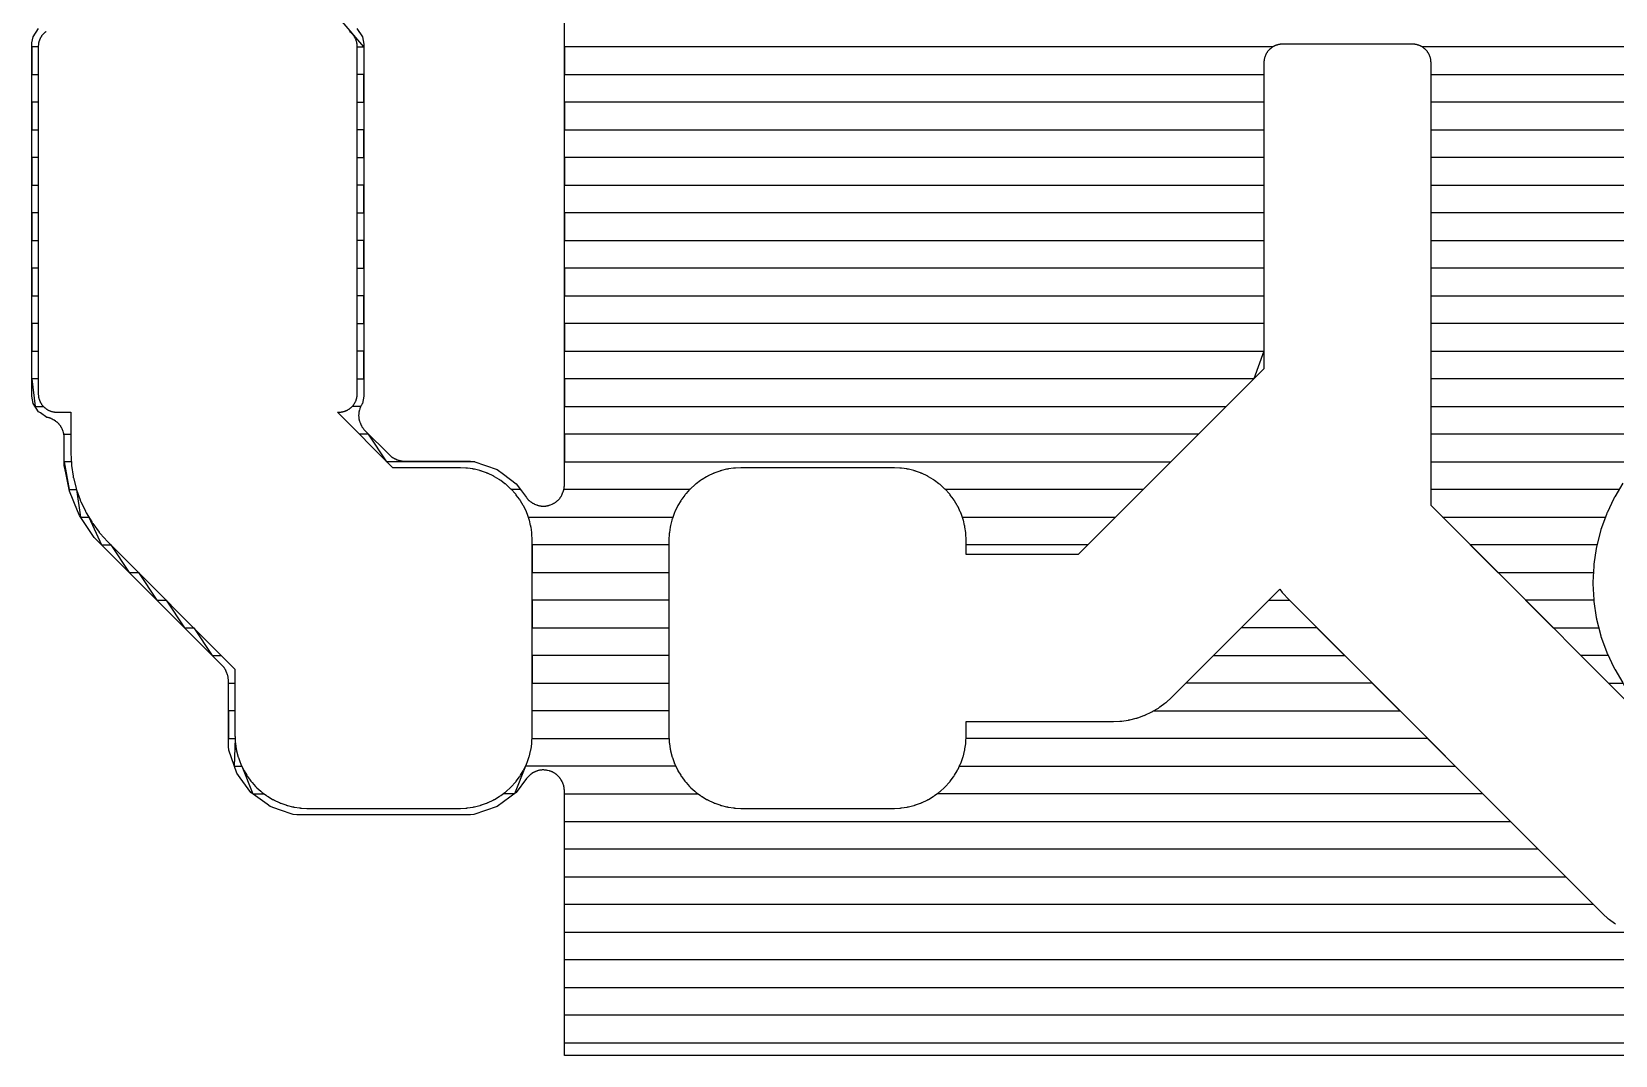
# Model space of a CAD drawing. Header units: metres. Extents: x 141.3 to 191.2, y -114.6 to -61.8.
# Drawn here: x 159.61 to 166.91, y -91.84 to -87.12 of the extents above; entities that cross this region are included whole.
import ezdxf

# ---------------------------------------------------------------- set-up
doc = ezdxf.new("R2010")
doc.units = ezdxf.units.M

msp = doc.modelspace()

# ---------------------------------------------------------------- linework, layer by layer
for points in [[(161.1088, -87.1067), (161.1343, -87.1449), (161.141, -87.1786), (161.141, -88.8014), (161.1343, -88.8351), (161.1331, -88.8368), (161.132, -88.8386), (161.1309, -88.8403), (161.1298, -88.8421), (161.1288, -88.844), (161.1279, -88.8458), (161.127, -88.8477), (161.1261, -88.8496), (161.1253, -88.8515), (161.1245, -88.8535), (161.1238, -88.8554), (161.1231, -88.8574), (161.1225, -88.8594), (161.1205, -88.8658), (161.1199, -88.8678), (161.1194, -88.8698), (161.1189, -88.8718), (161.1185, -88.8739), (161.1181, -88.8759), (161.1178, -88.878), (161.1175, -88.88), (161.1173, -88.8821), (161.1171, -88.8842), (161.117, -88.8863), (161.1169, -88.8883), (161.1169, -88.8904), (161.1169, -88.8925), (161.117, -88.8946), (161.1171, -88.8967), (161.1173, -88.8988), (161.1175, -88.9008), (161.1178, -88.9029), (161.1181, -88.905), (161.1185, -88.907), (161.1189, -88.9091), (161.1194, -88.9111), (161.1199, -88.9131), (161.1205, -88.9151), (161.1211, -88.9171), (161.1218, -88.9191), (161.1226, -88.921), (161.1233, -88.923), (161.1267, -88.9311), (161.1275, -88.933), (161.1284, -88.9349), (161.1293, -88.9368), (161.1303, -88.9386), (161.1313, -88.9405), (161.1323, -88.9423), (161.1334, -88.944), (161.1346, -88.9458), (161.1357, -88.9475), (161.137, -88.9492), (161.1382, -88.9509), (161.1395, -88.9525), (161.1409, -88.9541), (161.1422, -88.9557), (161.1437, -88.9572), (161.1451, -88.9587), (161.2587, -89.0722), (161.2602, -89.0737), (161.2617, -89.0751), (161.2633, -89.0765), (161.2649, -89.0778), (161.2665, -89.0791), (161.2682, -89.0804), (161.2698, -89.0816), (161.2716, -89.0828), (161.2733, -89.0839), (161.2751, -89.085), (161.2769, -89.0861), (161.2787, -89.0871), (161.2806, -89.0881), (161.2824, -89.089), (161.2843, -89.0898), (161.2863, -89.0907), (161.2944, -89.094), (161.2963, -89.0948), (161.2983, -89.0955), (161.3003, -89.0962), (161.3022, -89.0968), (161.3043, -89.0974), (161.3063, -89.098), (161.3083, -89.0984), (161.3103, -89.0989), (161.3124, -89.0992), (161.3145, -89.0996), (161.3165, -89.0999), (161.3186, -89.1001), (161.3207, -89.1003), (161.3228, -89.1004), (161.3248, -89.1005), (161.3269, -89.1005), (161.6323, -89.1005), (161.6484, -89.102), (161.7547, -89.1392), (161.7841, -89.1609), (161.8434, -89.2046), (161.868, -89.238), (161.8909, -89.269), (161.8909, -89.269), (161.8921, -89.2706), (161.8934, -89.2723), (161.8948, -89.2739), (161.8959, -89.2752), (161.8973, -89.2768), (161.8987, -89.2783), (161.9002, -89.2798), (161.9017, -89.2813), (161.9032, -89.2827), (161.9048, -89.2841), (161.9064, -89.2855), (161.908, -89.2868), (161.9097, -89.288), (161.9114, -89.2893), (161.9131, -89.2905), (161.9149, -89.2916), (161.9166, -89.2927), (161.9184, -89.2938), (161.9203, -89.2948), (161.9221, -89.2957), (161.924, -89.2966), (161.9259, -89.2975), (161.9278, -89.2983), (161.936, -89.3017), (161.9379, -89.3025), (161.9399, -89.3032), (161.9418, -89.3039), (161.9438, -89.3045), (161.9458, -89.3051), (161.9478, -89.3056), (161.9499, -89.3061), (161.9519, -89.3065), (161.954, -89.3069), (161.956, -89.3073), (161.9581, -89.3075), (161.9602, -89.3078), (161.9622, -89.3079), (161.9643, -89.3081), (161.9664, -89.3081), (161.9685, -89.3082), (161.9706, -89.3081), (161.9727, -89.3081), (161.9748, -89.3079), (161.9768, -89.3078), (161.9789, -89.3075), (161.981, -89.3073), (161.983, -89.3069), (161.9851, -89.3065), (161.9871, -89.3061), (161.9892, -89.3056), (161.9912, -89.3051), (161.9932, -89.3045), (161.9952, -89.3039), (161.9971, -89.3032), (161.9991, -89.3025), (162.001, -89.3017), (162.0092, -89.2983), (162.0111, -89.2975), (162.013, -89.2966), (162.0148, -89.2957), (162.0167, -89.2948), (162.0185, -89.2938), (162.0203, -89.2927), (162.0221, -89.2916), (162.0239, -89.2905), (162.0256, -89.2893), (162.0273, -89.2881), (162.0289, -89.2868), (162.0306, -89.2855), (162.0322, -89.2842), (162.0337, -89.2828), (162.0352, -89.2814), (162.0367, -89.2799), (162.0382, -89.2784), (162.0396, -89.2769), (162.041, -89.2753), (162.0423, -89.2737), (162.0436, -89.2721), (162.0449, -89.2704), (162.0461, -89.2687), (162.0473, -89.267), (162.0484, -89.2653), (162.0495, -89.2635), (162.0506, -89.2617), (162.0516, -89.2599), (162.0526, -89.258), (162.0535, -89.2561), (162.0543, -89.2542), (162.0552, -89.2523), (162.0585, -89.2442), (162.0593, -89.2423), (162.06, -89.2403), (162.0607, -89.2383), (162.0613, -89.2363), (162.0619, -89.2343), (162.0625, -89.2323), (162.0629, -89.2303), (162.0634, -89.2283), (162.0637, -89.2262), (162.0641, -89.2241), (162.0644, -89.2221), (162.0646, -89.22), (162.0648, -89.2179), (162.0649, -89.2158), (162.065, -89.2138), (162.065, -89.2117), (162.065, -84.1743)], [(161.1105, -88.721), (161.141, -88.721), (161.141, -88.5935), (161.1105, -88.5935), (161.1105, -88.466), (161.141, -88.466), (161.141, -88.3385), (161.1105, -88.3385), (161.1105, -88.211), (161.141, -88.211), (161.141, -88.0835), (161.1105, -88.0835), (161.1105, -87.956), (161.141, -87.956), (161.141, -87.8285), (161.1105, -87.8285), (161.1105, -87.701), (161.141, -87.701), (161.141, -87.5735), (161.1105, -87.5735), (161.1105, -87.446), (161.141, -87.446), (161.141, -87.3185), (161.1105, -87.3185), (161.1105, -87.191), (161.141, -87.191), (161.0311, -87.0635)], [(170.857, -91.8393), (162.065, -91.8393), (162.065, -90.6203), (162.065, -90.6182), (162.0649, -90.6161), (162.0648, -90.614), (162.0646, -90.6123), (162.0645, -90.6102), (162.0642, -90.6081), (162.0639, -90.606), (162.0636, -90.604), (162.0632, -90.6019), (162.0628, -90.5999), (162.0623, -90.5978), (162.0618, -90.5958), (162.0612, -90.5938), (162.0605, -90.5918), (162.0599, -90.5898), (162.0591, -90.5879), (162.0583, -90.5859), (162.0575, -90.584), (162.0566, -90.5821), (162.0557, -90.5802), (162.0547, -90.5784), (162.0537, -90.5765), (162.0527, -90.5747), (162.0481, -90.5672), (162.047, -90.5654), (162.0459, -90.5637), (162.0447, -90.562), (162.0435, -90.5603), (162.0422, -90.5586), (162.0409, -90.557), (162.0396, -90.5554), (162.0382, -90.5538), (162.0368, -90.5523), (162.0353, -90.5508), (162.0338, -90.5494), (162.0323, -90.548), (162.0307, -90.5466), (162.0291, -90.5452), (162.0275, -90.5439), (162.0258, -90.5427), (162.0241, -90.5415), (162.0224, -90.5403), (162.0206, -90.5392), (162.0189, -90.5381), (162.0171, -90.537), (162.0152, -90.536), (162.0134, -90.5351), (162.0115, -90.5341), (162.0096, -90.5333), (162.0077, -90.5325), (162.0057, -90.5317), (162.0038, -90.531), (162.0018, -90.5303), (161.9998, -90.5297), (161.9978, -90.5291), (161.9958, -90.5286), (161.9872, -90.5265), (161.9852, -90.526), (161.9832, -90.5255), (161.9811, -90.5252), (161.9791, -90.5248), (161.977, -90.5246), (161.9749, -90.5243), (161.9728, -90.5242), (161.9708, -90.524), (161.9687, -90.524), (161.9666, -90.524), (161.9645, -90.524), (161.9624, -90.5241), (161.9603, -90.5242), (161.9583, -90.5244), (161.9562, -90.5246), (161.9541, -90.5249), (161.9521, -90.5252), (161.95, -90.5256), (161.948, -90.5261), (161.9459, -90.5265), (161.9439, -90.5271), (161.9419, -90.5277), (161.9399, -90.5283), (161.938, -90.529), (161.936, -90.5297), (161.9341, -90.5305), (161.9322, -90.5313), (161.9303, -90.5322), (161.9284, -90.5331), (161.9265, -90.5341), (161.9247, -90.5351), (161.9229, -90.5361), (161.9154, -90.5407), (161.9136, -90.5418), (161.9119, -90.5429), (161.9101, -90.5441), (161.9085, -90.5453), (161.9068, -90.5466), (161.9052, -90.5479), (161.9036, -90.5493), (161.902, -90.5506), (161.9005, -90.5521), (161.899, -90.5535), (161.8975, -90.555), (161.8961, -90.5566), (161.8948, -90.5581), (161.8934, -90.5597), (161.8921, -90.5614), (161.8909, -90.563), (161.8434, -90.6274), (161.7547, -90.6928), (161.6484, -90.73), (161.6323, -90.7315), (160.8317, -90.7315), (160.8156, -90.73), (160.7522, -90.7078), (160.7093, -90.6928), (160.695, -90.6823), (160.6206, -90.6274), (160.5714, -90.5606), (160.5552, -90.5387), (160.518, -90.4324), (160.5165, -90.4163), (160.5165, -90.1109), (160.5165, -90.1088), (160.5164, -90.1067), (160.5163, -90.1047), (160.5161, -90.1026), (160.5159, -90.1005), (160.5156, -90.0984), (160.5152, -90.0964), (160.5149, -90.0943), (160.5144, -90.0923), (160.514, -90.0903), (160.5134, -90.0882), (160.5128, -90.0862), (160.5122, -90.0843), (160.5115, -90.0823), (160.5108, -90.0803), (160.51, -90.0784), (160.5067, -90.0703), (160.5058, -90.0683), (160.505, -90.0664), (160.5041, -90.0646), (160.5031, -90.0627), (160.5021, -90.0609), (160.501, -90.0591), (160.4999, -90.0573), (160.4988, -90.0556), (160.4976, -90.0538), (160.4964, -90.0522), (160.4951, -90.0505), (160.4938, -90.0489), (160.4925, -90.0473), (160.4911, -90.0457), (160.4897, -90.0442), (160.4882, -90.0427), (159.8974, -89.4519), (159.8301, -89.351), (159.8213, -89.3299), (159.7837, -89.239), (159.7669, -89.155), (159.76, -89.1201), (159.76, -88.9938), (159.76, -88.9917), (159.7599, -88.9896), (159.7598, -88.9876), (159.7596, -88.9855), (159.7594, -88.9834), (159.7591, -88.9813), (159.7587, -88.9793), (159.7584, -88.9772), (159.7579, -88.9752), (159.7575, -88.9732), (159.7569, -88.9712), (159.7563, -88.9691), (159.7544, -88.9628), (159.7538, -88.9608), (159.7531, -88.9588), (159.7524, -88.9568), (159.7516, -88.9549), (159.7508, -88.953), (159.7499, -88.9511), (159.749, -88.9492), (159.748, -88.9474), (159.747, -88.9455), (159.746, -88.9437), (159.7449, -88.942), (159.7437, -88.9402), (159.7426, -88.9385), (159.7413, -88.9368), (159.7401, -88.9351), (159.7388, -88.9335), (159.7374, -88.9319), (159.736, -88.9303), (159.7346, -88.9288), (159.7332, -88.9273), (159.7317, -88.9259), (159.7301, -88.9245), (159.7286, -88.9231), (159.727, -88.9217), (159.7254, -88.9204), (159.7237, -88.9192), (159.722, -88.9179), (159.7203, -88.9168), (159.713, -88.9119), (159.7112, -88.9107), (159.7094, -88.9096), (159.7076, -88.9086), (159.7058, -88.9076), (159.704, -88.9066), (159.7021, -88.9057), (159.7002, -88.9048), (159.6983, -88.904), (159.6963, -88.9032), (159.6944, -88.9025), (159.6924, -88.9018), (159.6904, -88.9012), (159.6884, -88.9006), (159.6864, -88.9001), (159.6844, -88.8996), (159.6823, -88.8992), (159.6804, -88.8988), (159.6503, -88.8786), (159.6422, -88.8733), (159.6167, -88.8351), (159.61, -88.8014), (159.61, -87.1786), (159.6113, -87.1723), (159.6167, -87.1449), (159.6422, -87.1067)], [(159.6766, -87.1205), (159.6749, -87.1217), (159.6732, -87.123), (159.6716, -87.1243), (159.67, -87.1256), (159.6684, -87.127), (159.6669, -87.1284), (159.6654, -87.1299), (159.6639, -87.1314), (159.6625, -87.1329), (159.6611, -87.1345), (159.6598, -87.1361), (159.6585, -87.1377), (159.6572, -87.1394), (159.656, -87.1411), (159.6548, -87.1428), (159.6537, -87.1445), (159.6526, -87.1463), (159.6515, -87.1481), (159.6505, -87.1499), (159.6496, -87.1518), (159.6487, -87.1537), (159.6478, -87.1556), (159.647, -87.1575), (159.6462, -87.1594), (159.6455, -87.1614), (159.6448, -87.1633), (159.6442, -87.1653), (159.6436, -87.1673), (159.643, -87.1693), (159.6426, -87.1714), (159.6421, -87.1734), (159.6418, -87.1755), (159.6414, -87.1775), (159.6411, -87.1796), (159.6409, -87.1817), (159.6407, -87.1837), (159.6406, -87.1858), (159.6405, -87.1879), (159.6405, -87.19), (159.6405, -88.79), (159.6405, -88.7921), (159.6406, -88.7942), (159.6407, -88.7963), (159.6409, -88.7983), (159.6411, -88.8004), (159.6414, -88.8025), (159.6418, -88.8045), (159.6421, -88.8066), (159.6426, -88.8086), (159.643, -88.8107), (159.6436, -88.8127), (159.6442, -88.8147), (159.6448, -88.8167), (159.6455, -88.8186), (159.6462, -88.8206), (159.647, -88.8225), (159.6478, -88.8244), (159.6487, -88.8263), (159.6496, -88.8282), (159.6505, -88.8301), (159.6515, -88.8319), (159.6526, -88.8337), (159.6537, -88.8355), (159.6548, -88.8372), (159.656, -88.8389), (159.6572, -88.8406), (159.6585, -88.8423), (159.6598, -88.8439), (159.6611, -88.8455), (159.6625, -88.8471), (159.6639, -88.8486), (159.6654, -88.8501), (159.6669, -88.8516), (159.6684, -88.853), (159.67, -88.8544), (159.6716, -88.8557), (159.6732, -88.857), (159.6749, -88.8583), (159.6766, -88.8595), (159.6783, -88.8607), (159.68, -88.8618), (159.6818, -88.8629), (159.6836, -88.864), (159.6854, -88.865), (159.6873, -88.8659), (159.6892, -88.8668), (159.6911, -88.8677), (159.693, -88.8685), (159.6949, -88.8693), (159.6969, -88.87), (159.6988, -88.8707), (159.7008, -88.8713), (159.7028, -88.8719), (159.7048, -88.8725), (159.7069, -88.8729), (159.7089, -88.8734), (159.711, -88.8737), (159.713, -88.8741), (159.7151, -88.8744), (159.7172, -88.8746), (159.7192, -88.8748), (159.7213, -88.8749), (159.7234, -88.875), (159.7255, -88.875), (159.7902, -88.875), (159.7902, -89.0595), (159.7903, -89.0616), (159.7904, -89.0637), (159.7928, -89.1127), (159.7929, -89.1148), (159.7931, -89.1169), (159.7933, -89.1189), (159.7936, -89.121), (159.8008, -89.1696), (159.8011, -89.1716), (159.8015, -89.1737), (159.8019, -89.1757), (159.8024, -89.1777), (159.8143, -89.2254), (159.8149, -89.2274), (159.8155, -89.2294), (159.8161, -89.2314), (159.8168, -89.2334), (159.8333, -89.2796), (159.834, -89.2815), (159.8348, -89.2835), (159.8356, -89.2854), (159.8365, -89.2873), (159.8575, -89.3317), (159.8584, -89.3335), (159.8594, -89.3354), (159.8604, -89.3372), (159.8614, -89.339), (159.8867, -89.3811), (159.8877, -89.3829), (159.8889, -89.3846), (159.8901, -89.3864), (159.8913, -89.3881), (159.9205, -89.4275), (159.9218, -89.4291), (159.9231, -89.4308), (159.9244, -89.4324), (159.9258, -89.4339), (159.9588, -89.4703), (159.9602, -89.4718), (159.9617, -89.4733), (160.547, -90.0587), (160.547, -90.366), (160.547, -90.3681), (160.5471, -90.3702), (160.5483, -90.3947), (160.5484, -90.3968), (160.5486, -90.3988), (160.5488, -90.4009), (160.5491, -90.403), (160.5527, -90.4272), (160.5531, -90.4293), (160.5534, -90.4314), (160.5539, -90.4334), (160.5544, -90.4354), (160.5603, -90.4592), (160.5608, -90.4612), (160.5614, -90.4632), (160.5621, -90.4652), (160.5627, -90.4672), (160.571, -90.4903), (160.5717, -90.4923), (160.5725, -90.4942), (160.5733, -90.4961), (160.5742, -90.498), (160.5847, -90.5202), (160.5856, -90.5221), (160.5866, -90.5239), (160.5876, -90.5257), (160.5886, -90.5275), (160.6012, -90.5486), (160.6023, -90.5504), (160.6035, -90.5521), (160.6046, -90.5538), (160.6059, -90.5555), (160.6205, -90.5752), (160.6217, -90.5769), (160.623, -90.5785), (160.6244, -90.5801), (160.6258, -90.5817), (160.6422, -90.5999), (160.6437, -90.6014), (160.6451, -90.6029), (160.6466, -90.6043), (160.6481, -90.6058), (160.6663, -90.6222), (160.6679, -90.6236), (160.6695, -90.625), (160.6711, -90.6263), (160.6728, -90.6275), (160.6925, -90.6421), (160.6942, -90.6434), (160.6959, -90.6445), (160.6976, -90.6457), (160.6994, -90.6468), (160.7205, -90.6594), (160.7223, -90.6604), (160.7241, -90.6614), (160.7259, -90.6624), (160.7278, -90.6633), (160.75, -90.6738), (160.7519, -90.6747), (160.7538, -90.6755), (160.7557, -90.6763), (160.7577, -90.677), (160.7808, -90.6853), (160.7808, -90.6853), (160.7826, -90.6859), (160.7847, -90.6865), (160.7867, -90.6871), (160.7888, -90.6877), (160.8126, -90.6936), (160.8146, -90.6941), (160.8166, -90.6946), (160.8187, -90.6949), (160.8208, -90.6953), (160.845, -90.6989), (160.8471, -90.6992), (160.8492, -90.6994), (160.8512, -90.6996), (160.8533, -90.6997), (160.8778, -90.7009), (160.8799, -90.701), (160.882, -90.701), (161.582, -90.701), (161.5841, -90.701), (161.5862, -90.7009), (161.6107, -90.6997), (161.6128, -90.6996), (161.6148, -90.6994), (161.6169, -90.6992), (161.619, -90.6989), (161.6432, -90.6953), (161.6453, -90.6949), (161.6474, -90.6946), (161.6494, -90.6941), (161.6514, -90.6936), (161.6752, -90.6877), (161.6772, -90.6872), (161.6792, -90.6866), (161.6812, -90.6859), (161.6832, -90.6853), (161.7063, -90.677), (161.7083, -90.6763), (161.7102, -90.6755), (161.7121, -90.6747), (161.714, -90.6738), (161.7362, -90.6633), (161.7381, -90.6624), (161.7399, -90.6614), (161.7417, -90.6604), (161.7435, -90.6594), (161.7646, -90.6468), (161.7664, -90.6457), (161.7681, -90.6445), (161.7698, -90.6434), (161.7715, -90.6421), (161.7912, -90.6275), (161.7929, -90.6263), (161.7945, -90.625), (161.7961, -90.6236), (161.7977, -90.6222), (161.8159, -90.6058), (161.8174, -90.6043), (161.8189, -90.6029), (161.8203, -90.6014), (161.8218, -90.5999), (161.8382, -90.5817), (161.8396, -90.5801), (161.841, -90.5785), (161.8423, -90.5769), (161.8435, -90.5752), (161.8581, -90.5555), (161.8594, -90.5538), (161.8605, -90.5521), (161.8617, -90.5504), (161.8628, -90.5486), (161.8754, -90.5275), (161.8764, -90.5257), (161.8774, -90.5239), (161.8784, -90.5221), (161.8793, -90.5202), (161.8898, -90.498), (161.8907, -90.4961), (161.8915, -90.4942), (161.8923, -90.4923), (161.893, -90.4903), (161.9013, -90.4672), (161.9013, -90.4672), (161.9019, -90.4654), (161.9025, -90.4633), (161.9031, -90.4613), (161.9037, -90.4592), (161.9096, -90.4354), (161.9101, -90.4334), (161.9106, -90.4314), (161.9109, -90.4293), (161.9113, -90.4272), (161.9149, -90.403), (161.9152, -90.4009), (161.9154, -90.3988), (161.9156, -90.3968), (161.9157, -90.3947), (161.9169, -90.3702), (161.917, -90.3681), (161.917, -90.366), (161.917, -89.466), (161.917, -89.4639), (161.9169, -89.4618), (161.9157, -89.4373), (161.9156, -89.4352), (161.9154, -89.4332), (161.9152, -89.4311), (161.9149, -89.429), (161.9113, -89.4048), (161.9109, -89.4027), (161.9106, -89.4006), (161.9101, -89.3986), (161.9096, -89.3966), (161.9037, -89.3728), (161.9032, -89.3708), (161.9026, -89.3688), (161.9019, -89.3668), (161.9013, -89.3648), (161.893, -89.3417), (161.8923, -89.3397), (161.8915, -89.3378), (161.8907, -89.3359), (161.8898, -89.334), (161.8793, -89.3118), (161.8784, -89.3099), (161.8774, -89.3081), (161.8764, -89.3063), (161.8754, -89.3045), (161.8628, -89.2834), (161.8617, -89.2816), (161.8605, -89.2799), (161.8594, -89.2782), (161.8581, -89.2765), (161.8435, -89.2568), (161.8423, -89.2551), (161.841, -89.2535), (161.8396, -89.2519), (161.8382, -89.2503), (161.8218, -89.2321), (161.8203, -89.2306), (161.8189, -89.2291), (161.8174, -89.2277), (161.8159, -89.2262), (161.7977, -89.2098), (161.7961, -89.2084), (161.7945, -89.207), (161.7929, -89.2057), (161.7912, -89.2045), (161.7715, -89.1899), (161.7698, -89.1886), (161.7681, -89.1875), (161.7664, -89.1863), (161.7646, -89.1852), (161.7435, -89.1726), (161.7417, -89.1716), (161.7399, -89.1706), (161.7381, -89.1696), (161.7362, -89.1687), (161.714, -89.1582), (161.7121, -89.1573), (161.7102, -89.1565), (161.7083, -89.1557), (161.7063, -89.155), (161.6832, -89.1467), (161.6832, -89.1467), (161.6814, -89.1461), (161.6793, -89.1455), (161.6773, -89.1449), (161.6752, -89.1443), (161.6514, -89.1384), (161.6494, -89.1379), (161.6474, -89.1374), (161.6453, -89.1371), (161.6432, -89.1367), (161.619, -89.1331), (161.6169, -89.1328), (161.6148, -89.1326), (161.6128, -89.1324), (161.6107, -89.1323), (161.5862, -89.1311), (161.5841, -89.131), (161.582, -89.131), (161.2747, -89.131), (161.0187, -88.875), (161.0255, -88.875), (161.0276, -88.875), (161.0297, -88.8749), (161.0318, -88.8748), (161.0338, -88.8746), (161.0359, -88.8744), (161.038, -88.8741), (161.04, -88.8737), (161.0421, -88.8734), (161.0441, -88.8729), (161.0462, -88.8725), (161.0482, -88.8719), (161.0502, -88.8713), (161.0522, -88.8707), (161.0541, -88.87), (161.0561, -88.8693), (161.058, -88.8685), (161.0599, -88.8677), (161.0618, -88.8668), (161.0637, -88.8659), (161.0656, -88.865), (161.0674, -88.864), (161.0692, -88.8629), (161.071, -88.8618), (161.0727, -88.8607), (161.0744, -88.8595), (161.0761, -88.8583), (161.0778, -88.857), (161.0794, -88.8557), (161.081, -88.8544), (161.0826, -88.853), (161.0841, -88.8516), (161.0856, -88.8501), (161.0871, -88.8486), (161.0885, -88.8471), (161.0899, -88.8455), (161.0912, -88.8439), (161.0925, -88.8423), (161.0938, -88.8406), (161.095, -88.8389), (161.0962, -88.8372), (161.0973, -88.8355), (161.0984, -88.8337), (161.0995, -88.8319), (161.1005, -88.8301), (161.1014, -88.8282), (161.1023, -88.8263), (161.1032, -88.8244), (161.104, -88.8225), (161.1048, -88.8206), (161.1055, -88.8186), (161.1062, -88.8167), (161.1068, -88.8147), (161.1074, -88.8127), (161.108, -88.8107), (161.1084, -88.8086), (161.1089, -88.8066), (161.1092, -88.8045), (161.1096, -88.8025), (161.1099, -88.8004), (161.1101, -88.7983), (161.1103, -88.7963), (161.1104, -88.7942), (161.1105, -88.7921), (161.1105, -88.79), (161.1105, -87.19), (161.1105, -87.1879), (161.1104, -87.1858), (161.1103, -87.1837), (161.1101, -87.1817), (161.1099, -87.1796), (161.1096, -87.1775), (161.1092, -87.1755), (161.1089, -87.1734), (161.1084, -87.1714), (161.108, -87.1693), (161.1074, -87.1673), (161.1068, -87.1653), (161.1062, -87.1633), (161.1055, -87.1614), (161.1048, -87.1594), (161.104, -87.1575), (161.1032, -87.1556), (161.1023, -87.1537), (161.1014, -87.1518), (161.1005, -87.1499), (161.0995, -87.1481), (161.0984, -87.1463), (161.0973, -87.1445), (161.0962, -87.1428), (161.095, -87.1411), (161.0938, -87.1394), (161.0925, -87.1377), (161.0912, -87.1361), (161.0899, -87.1345), (161.0885, -87.1329), (161.0871, -87.1314), (161.0856, -87.1299), (161.0841, -87.1284), (161.0826, -87.127), (161.081, -87.1256), (161.0794, -87.1243), (161.0778, -87.123), (161.0761, -87.1217), (161.0744, -87.1205)], [(159.6405, -87.191), (159.61, -87.191), (159.61, -87.3185), (159.6405, -87.3185), (159.6405, -87.446), (159.61, -87.446), (159.61, -87.5735), (159.6405, -87.5735), (159.6405, -87.701), (159.61, -87.701), (159.61, -87.8285), (159.6405, -87.8285), (159.6405, -87.956), (159.61, -87.956), (159.61, -88.0835), (159.6405, -88.0835), (159.6405, -88.211), (159.61, -88.211), (159.61, -88.3385), (159.6405, -88.3385), (159.6405, -88.466), (159.61, -88.466), (159.61, -88.5935), (159.6405, -88.5935), (159.6405, -88.721), (159.61, -88.721), (159.6257, -88.8485), (159.6638, -88.8485)], [(165.3305, -87.191), (162.065, -87.191), (162.065, -87.3185), (165.289, -87.3185), (165.289, -87.446), (162.065, -87.446), (162.065, -87.5735), (165.289, -87.5735), (165.289, -87.701), (162.065, -87.701), (162.065, -87.8285), (165.289, -87.8285)], [(167.2814, -90.5279), (166.0591, -89.3056), (166.0591, -87.864), (166.0591, -87.8619), (166.059, -87.8598), (166.059, -87.8589), (166.059, -87.264), (166.059, -87.2619), (166.0589, -87.2598), (166.0588, -87.2577), (166.0586, -87.2557), (166.0584, -87.2536), (166.0581, -87.2515), (166.0577, -87.2495), (166.0574, -87.2474), (166.0569, -87.2454), (166.0565, -87.2433), (166.0559, -87.2413), (166.0553, -87.2393), (166.0547, -87.2373), (166.054, -87.2354), (166.0533, -87.2334), (166.0525, -87.2315), (166.0517, -87.2296), (166.0508, -87.2277), (166.0499, -87.2258), (166.049, -87.2239), (166.048, -87.2221), (166.0469, -87.2203), (166.0458, -87.2185), (166.0447, -87.2168), (166.0435, -87.2151), (166.0423, -87.2134), (166.041, -87.2117), (166.0397, -87.2101), (166.0384, -87.2085), (166.037, -87.2069), (166.0356, -87.2054), (166.0341, -87.2039), (166.0326, -87.2024), (166.0311, -87.201), (166.0295, -87.1996), (166.0279, -87.1983), (166.0263, -87.197), (166.0246, -87.1957), (166.0229, -87.1945), (166.0212, -87.1933), (166.0195, -87.1922), (166.0177, -87.1911), (166.0159, -87.19), (166.0141, -87.189), (166.0122, -87.1881), (166.0103, -87.1872), (166.0084, -87.1863), (166.0065, -87.1855), (166.0046, -87.1847), (166.0026, -87.184), (166.0007, -87.1833), (165.9987, -87.1827), (165.9967, -87.1821), (165.9947, -87.1815), (165.9926, -87.1811), (165.9906, -87.1806), (165.9885, -87.1803), (165.9865, -87.1799), (165.9844, -87.1796), (165.9823, -87.1794), (165.9803, -87.1792), (165.9782, -87.1791), (165.9761, -87.179), (165.974, -87.179), (165.374, -87.179), (165.3719, -87.179), (165.3698, -87.1791), (165.3677, -87.1792), (165.3657, -87.1794), (165.3636, -87.1796), (165.3615, -87.1799), (165.3595, -87.1803), (165.3574, -87.1806), (165.3554, -87.1811), (165.3533, -87.1815), (165.3513, -87.1821), (165.3493, -87.1827), (165.3473, -87.1833), (165.3454, -87.184), (165.3434, -87.1847), (165.3415, -87.1855), (165.3396, -87.1863), (165.3377, -87.1872), (165.3358, -87.1881), (165.3339, -87.189), (165.3321, -87.19), (165.3303, -87.1911), (165.3285, -87.1922), (165.3268, -87.1933), (165.3251, -87.1945), (165.3234, -87.1957), (165.3217, -87.197), (165.3201, -87.1983), (165.3185, -87.1996), (165.3169, -87.201), (165.3154, -87.2024), (165.3139, -87.2039), (165.3124, -87.2054), (165.311, -87.2069), (165.3096, -87.2085), (165.3083, -87.2101), (165.307, -87.2117), (165.3057, -87.2134), (165.3045, -87.2151), (165.3033, -87.2168), (165.3022, -87.2185), (165.3011, -87.2203), (165.3, -87.2221), (165.299, -87.2239), (165.2981, -87.2258), (165.2972, -87.2277), (165.2963, -87.2296), (165.2955, -87.2315), (165.2947, -87.2334), (165.294, -87.2354), (165.2933, -87.2373), (165.2927, -87.2393), (165.2921, -87.2413), (165.2915, -87.2433), (165.2911, -87.2454), (165.2906, -87.2474), (165.2903, -87.2495), (165.2899, -87.2515), (165.2896, -87.2536), (165.2894, -87.2557), (165.2892, -87.2577), (165.2891, -87.2598), (165.289, -87.2619), (165.289, -87.264), (165.289, -87.8589), (165.289, -87.8598), (165.2889, -87.8619), (165.2889, -87.864), (165.2889, -88.6745), (164.4325, -89.5309), (163.917, -89.5309), (163.917, -89.466), (163.917, -89.4639), (163.9169, -89.4618), (163.9157, -89.4373), (163.9156, -89.4352), (163.9154, -89.4332), (163.9152, -89.4311), (163.9149, -89.429), (163.9113, -89.4048), (163.9109, -89.4027), (163.9106, -89.4006), (163.9101, -89.3986), (163.9096, -89.3966), (163.9037, -89.3728), (163.9032, -89.3708), (163.9026, -89.3688), (163.9019, -89.3668), (163.9013, -89.3648), (163.893, -89.3417), (163.8923, -89.3397), (163.8915, -89.3378), (163.8907, -89.3359), (163.8898, -89.334), (163.8793, -89.3118), (163.8784, -89.3099), (163.8774, -89.3081), (163.8764, -89.3063), (163.8754, -89.3045), (163.8628, -89.2834), (163.8617, -89.2816), (163.8605, -89.2799), (163.8594, -89.2782), (163.8581, -89.2765), (163.8435, -89.2568), (163.8423, -89.2551), (163.841, -89.2535), (163.8396, -89.2519), (163.8382, -89.2503), (163.8218, -89.2321), (163.8203, -89.2306), (163.8189, -89.2291), (163.8174, -89.2277), (163.8159, -89.2262), (163.7977, -89.2098), (163.7961, -89.2084), (163.7945, -89.207), (163.7929, -89.2057), (163.7912, -89.2045), (163.7715, -89.1899), (163.7698, -89.1886), (163.7681, -89.1875), (163.7664, -89.1863), (163.7646, -89.1852), (163.7435, -89.1726), (163.7417, -89.1716), (163.7399, -89.1706), (163.7381, -89.1696), (163.7362, -89.1687), (163.714, -89.1582), (163.7121, -89.1573), (163.7102, -89.1565), (163.7083, -89.1557), (163.7063, -89.155), (163.6832, -89.1467), (163.6832, -89.1467), (163.6814, -89.1461), (163.6793, -89.1455), (163.6773, -89.1449), (163.6752, -89.1443), (163.6514, -89.1384), (163.6494, -89.1379), (163.6474, -89.1374), (163.6453, -89.1371), (163.6432, -89.1367), (163.619, -89.1331), (163.6169, -89.1328), (163.6148, -89.1326), (163.6128, -89.1324), (163.6107, -89.1323), (163.5862, -89.1311), (163.5841, -89.131), (163.582, -89.131), (162.882, -89.131), (162.8799, -89.131), (162.8778, -89.1311), (162.8533, -89.1323), (162.8512, -89.1324), (162.8492, -89.1326), (162.8471, -89.1328), (162.845, -89.1331), (162.8208, -89.1367), (162.8187, -89.1371), (162.8166, -89.1374), (162.8146, -89.1379), (162.8126, -89.1384), (162.7888, -89.1443), (162.7868, -89.1448), (162.7848, -89.1454), (162.7828, -89.1461), (162.7808, -89.1467), (162.7577, -89.155), (162.7557, -89.1557), (162.7538, -89.1565), (162.7519, -89.1573), (162.75, -89.1582), (162.7278, -89.1687), (162.7259, -89.1696), (162.7241, -89.1706), (162.7223, -89.1716), (162.7205, -89.1726), (162.6994, -89.1852), (162.6976, -89.1863), (162.6959, -89.1875), (162.6942, -89.1886), (162.6925, -89.1899), (162.6728, -89.2045), (162.6711, -89.2057), (162.6695, -89.207), (162.6679, -89.2084), (162.6663, -89.2098), (162.6481, -89.2262), (162.6466, -89.2277), (162.6451, -89.2291), (162.6437, -89.2306), (162.6422, -89.2321), (162.6258, -89.2503), (162.6244, -89.2519), (162.623, -89.2535), (162.6217, -89.2551), (162.6205, -89.2568), (162.6059, -89.2765), (162.6046, -89.2782), (162.6035, -89.2799), (162.6023, -89.2816), (162.6012, -89.2834), (162.5886, -89.3045), (162.5876, -89.3063), (162.5866, -89.3081), (162.5856, -89.3099), (162.5847, -89.3118), (162.5742, -89.334), (162.5733, -89.3359), (162.5725, -89.3378), (162.5717, -89.3397), (162.571, -89.3417), (162.5627, -89.3648), (162.5627, -89.3648), (162.5621, -89.3666), (162.5615, -89.3687), (162.5609, -89.3707), (162.5603, -89.3728), (162.5544, -89.3966), (162.5539, -89.3986), (162.5534, -89.4006), (162.5531, -89.4027), (162.5527, -89.4048), (162.5491, -89.429), (162.5488, -89.4311), (162.5486, -89.4332), (162.5484, -89.4352), (162.5483, -89.4373), (162.5471, -89.4618), (162.547, -89.4639), (162.547, -89.466), (162.547, -90.366), (162.547, -90.3681), (162.5471, -90.3702), (162.5483, -90.3947)], [(167.2305, -87.191), (166.0175, -87.191)], [(166.059, -87.8285), (167.189, -87.8285), (167.189, -87.701), (166.059, -87.701), (166.059, -87.5735), (167.189, -87.5735), (167.189, -87.446), (166.059, -87.446), (166.059, -87.3185), (167.189, -87.3185)], [(165.2889, -87.956), (162.065, -87.956), (162.065, -88.0835), (165.2889, -88.0835), (165.2889, -88.211), (162.065, -88.211), (162.065, -88.3385), (165.2889, -88.3385), (165.2889, -88.466), (162.065, -88.466), (162.065, -88.5935), (165.2889, -88.5935), (165.2423, -88.721), (162.065, -88.721), (162.065, -88.8485), (165.1148, -88.8485), (164.9873, -88.976), (162.065, -88.976), (162.065, -89.1035), (164.8598, -89.1035), (164.7323, -89.231), (163.8207, -89.231)], [(167.1648, -88.976), (166.0591, -88.976), (166.0591, -88.8485), (167.1889, -88.8485), (167.1889, -88.721), (166.0591, -88.721), (166.0591, -88.5935), (167.1889, -88.5935), (167.1889, -88.466), (166.0591, -88.466), (166.0591, -88.3385), (167.1889, -88.3385), (167.1889, -88.211), (166.0591, -88.211), (166.0591, -88.0835), (167.1889, -88.0835), (167.1889, -87.956), (166.0591, -87.956)], [(161.1266, -88.8485), (161.0872, -88.8485)], [(159.7581, -88.976), (159.7902, -88.976)], [(161.6527, -89.1035), (161.2472, -89.1035), (161.1624, -88.976), (161.1197, -88.976)], [(159.7923, -89.1035), (159.76, -89.1035), (159.7821, -89.231), (159.816, -89.231), (159.835, -89.3585), (159.8731, -89.3585), (159.9316, -89.486), (159.9743, -89.486), (160.0591, -89.6135), (160.1018, -89.6135), (160.1866, -89.741), (160.2293, -89.741), (160.3141, -89.8685), (160.3568, -89.8685), (160.4416, -89.996), (160.4843, -89.996)], [(166.9259, -89.231), (166.0591, -89.231), (166.0591, -89.1035), (167.0205, -89.1035)], [(161.8628, -89.231), (161.8207, -89.231)], [(162.6433, -89.231), (162.0628, -89.231)], [(166.9435, -89.2016), (166.9057, -89.2648), (166.9046, -89.2666), (166.9036, -89.2684), (166.9026, -89.2702), (166.9017, -89.2721), (166.8703, -89.3386), (166.8694, -89.3405), (166.8686, -89.3425), (166.8678, -89.3444), (166.8671, -89.3464), (166.8423, -89.4157), (166.8423, -89.4157), (166.8416, -89.4175), (166.841, -89.4195), (166.8404, -89.4216), (166.8398, -89.4236), (166.822, -89.495), (166.8215, -89.4971), (166.821, -89.4991), (166.8207, -89.5012), (166.8203, -89.5032), (166.8095, -89.576), (166.8093, -89.5781), (166.809, -89.5802), (166.8088, -89.5822), (166.8087, -89.5843), (166.8051, -89.6578), (166.805, -89.6599), (166.805, -89.662), (166.805, -89.6641), (166.8051, -89.6662), (166.8087, -89.7397)], [(161.899, -89.3585), (162.565, -89.3585)], [(163.899, -89.3585), (164.6048, -89.3585), (164.4773, -89.486), (163.917, -89.486)], [(166.112, -89.3585), (166.8627, -89.3585)], [(162.547, -89.486), (161.917, -89.486), (161.917, -89.6135), (162.547, -89.6135), (162.547, -89.741), (161.917, -89.741), (161.917, -89.8685), (162.547, -89.8685), (162.547, -89.996), (161.917, -89.996), (161.917, -90.1235), (162.547, -90.1235), (162.547, -90.251), (161.917, -90.251)], [(166.8242, -89.486), (166.2395, -89.486), (166.367, -89.6135), (166.8073, -89.6135)], [(161.9165, -90.3785), (162.5475, -90.3785), (162.5483, -90.3947), (162.5484, -90.3968), (162.5486, -90.3988), (162.5488, -90.4009), (162.5491, -90.403), (162.5527, -90.4272), (162.5531, -90.4293), (162.5534, -90.4314), (162.5539, -90.4334), (162.5544, -90.4354), (162.5603, -90.4592), (162.5608, -90.4612), (162.5614, -90.4632), (162.5621, -90.4652), (162.5627, -90.4672), (162.571, -90.4903), (162.5717, -90.4923), (162.5725, -90.4942), (162.5733, -90.4961), (162.5742, -90.498), (162.5847, -90.5202), (162.5856, -90.5221), (162.5866, -90.5239), (162.5876, -90.5257), (162.5886, -90.5275), (162.6012, -90.5486), (162.6023, -90.5504), (162.6035, -90.5521), (162.6046, -90.5538), (162.6059, -90.5555), (162.6205, -90.5752), (162.6217, -90.5769), (162.623, -90.5785), (162.6244, -90.5801), (162.6258, -90.5817), (162.6422, -90.5999), (162.6437, -90.6014), (162.6451, -90.6029), (162.6466, -90.6043), (162.6481, -90.6058), (162.6663, -90.6222), (162.6679, -90.6236), (162.6695, -90.625), (162.6711, -90.6263), (162.6728, -90.6275), (162.6925, -90.6421), (162.6942, -90.6434), (162.6959, -90.6445), (162.6976, -90.6457), (162.6994, -90.6468), (162.7205, -90.6594), (162.7223, -90.6604), (162.7241, -90.6614), (162.7259, -90.6624), (162.7278, -90.6633), (162.75, -90.6738), (162.7519, -90.6747), (162.7538, -90.6755), (162.7557, -90.6763), (162.7577, -90.677), (162.7808, -90.6853), (162.7808, -90.6853), (162.7826, -90.6859), (162.7847, -90.6865), (162.7867, -90.6871), (162.7888, -90.6877), (162.8126, -90.6936), (162.8146, -90.6941), (162.8166, -90.6946), (162.8187, -90.6949), (162.8208, -90.6953), (162.845, -90.6989), (162.8471, -90.6992), (162.8492, -90.6994), (162.8512, -90.6996), (162.8533, -90.6997), (162.8778, -90.7009), (162.8799, -90.701), (162.882, -90.701), (163.582, -90.701), (163.5841, -90.701), (163.5862, -90.7009), (163.6107, -90.6997), (163.6128, -90.6996), (163.6148, -90.6994), (163.6169, -90.6992), (163.619, -90.6989), (163.6432, -90.6953), (163.6453, -90.6949), (163.6474, -90.6946), (163.6494, -90.6941), (163.6514, -90.6936), (163.6752, -90.6877), (163.6772, -90.6872), (163.6792, -90.6866), (163.6812, -90.6859), (163.6832, -90.6853), (163.7063, -90.677), (163.7083, -90.6763), (163.7102, -90.6755), (163.7121, -90.6747), (163.714, -90.6738), (163.7362, -90.6633), (163.7381, -90.6624), (163.7399, -90.6614), (163.7417, -90.6604), (163.7435, -90.6594), (163.7646, -90.6468), (163.7664, -90.6457), (163.7681, -90.6445), (163.7698, -90.6434), (163.7715, -90.6421), (163.7912, -90.6275), (163.7929, -90.6263), (163.7945, -90.625), (163.7961, -90.6236), (163.7977, -90.6222), (163.8159, -90.6058), (163.8174, -90.6043), (163.8189, -90.6029), (163.8203, -90.6014), (163.8218, -90.5999), (163.8382, -90.5817), (163.8396, -90.5801), (163.841, -90.5785), (163.8423, -90.5769), (163.8435, -90.5752), (163.8581, -90.5555), (163.8594, -90.5538), (163.8605, -90.5521), (163.8617, -90.5504), (163.8628, -90.5486), (163.8754, -90.5275), (163.8764, -90.5257), (163.8774, -90.5239), (163.8784, -90.5221), (163.8793, -90.5202), (163.8898, -90.498), (163.8907, -90.4961), (163.8915, -90.4942), (163.8923, -90.4923), (163.893, -90.4903), (163.9013, -90.4672), (163.9013, -90.4672), (163.9019, -90.4654), (163.9025, -90.4633), (163.9031, -90.4613), (163.9037, -90.4592), (163.9096, -90.4354), (163.9101, -90.4334), (163.9106, -90.4314), (163.9109, -90.4293), (163.9113, -90.4272), (163.9149, -90.403), (163.9152, -90.4009), (163.9154, -90.3988), (163.9156, -90.3968), (163.9157, -90.3947), (163.9169, -90.3702), (163.917, -90.3681), (163.917, -90.366), (163.917, -90.3012), (164.592, -90.3012), (164.5941, -90.3011), (164.5962, -90.301), (164.6256, -90.2996), (164.6277, -90.2995), (164.6298, -90.2993), (164.6318, -90.2991), (164.6339, -90.2988), (164.663, -90.2945), (164.6651, -90.2941), (164.6671, -90.2937), (164.6692, -90.2933), (164.6712, -90.2928), (164.6998, -90.2857), (164.7018, -90.2851), (164.7038, -90.2846), (164.7058, -90.2839), (164.7078, -90.2833), (164.7355, -90.2733), (164.7375, -90.2726), (164.7394, -90.2718), (164.7413, -90.271), (164.7432, -90.2701), (164.7698, -90.2575), (164.7717, -90.2566), (164.7736, -90.2557), (164.7754, -90.2547), (164.7772, -90.2536), (164.8025, -90.2385), (164.8042, -90.2374), (164.806, -90.2362), (164.8077, -90.2351), (164.8094, -90.2338), (164.833, -90.2163), (164.8347, -90.215), (164.8363, -90.2137), (164.8379, -90.2124), (164.8395, -90.211), (164.8613, -90.1912), (164.8628, -90.1898), (164.8643, -90.1883), (165.3621, -89.6906), (165.3737, -89.7062), (165.375, -89.7079), (165.3763, -89.7095), (165.3776, -89.7111), (165.379, -89.7127), (165.3988, -89.7345), (165.4002, -89.736), (165.4017, -89.7375), (166.8495, -91.1853), (166.851, -91.1868), (166.8525, -91.1882), (166.8743, -91.208), (166.8759, -91.2094), (166.8775, -91.2107), (166.8791, -91.212), (166.8808, -91.2133), (166.9044, -91.2308), (166.9061, -91.2321), (166.9078, -91.2332), (166.9096, -91.2344)], [(164.7816, -90.251), (165.9151, -90.251), (165.7876, -90.1235), (164.9292, -90.1235), (165.0567, -89.996), (165.6601, -89.996), (165.5326, -89.8685), (165.1842, -89.8685), (165.3117, -89.741), (165.4051, -89.741)], [(166.8088, -89.741), (166.4945, -89.741), (166.622, -89.8685), (166.8319, -89.8685)], [(166.8087, -89.7397), (166.8088, -89.7418), (166.809, -89.7438), (166.8093, -89.7459), (166.8095, -89.748), (166.8203, -89.8208), (166.8207, -89.8228), (166.821, -89.8249), (166.8215, -89.8269), (166.822, -89.829), (166.8398, -89.9004), (166.8404, -89.9024), (166.841, -89.9044), (166.8416, -89.9064), (166.8423, -89.9083), (166.8671, -89.9776), (166.8678, -89.9796), (166.8686, -89.9815), (166.8694, -89.9835), (166.8703, -89.9854), (166.9017, -90.0519), (166.9026, -90.0538), (166.9036, -90.0556), (166.9046, -90.0574), (166.9057, -90.0592), (166.9435, -90.1224)], [(166.8753, -89.996), (166.7495, -89.996), (166.877, -90.1235), (166.9442, -90.1235), (167.0045, -90.251), (167.0482, -90.251), (167.132, -90.3785), (167.213, -90.3785), (167.2595, -90.506), (168.0293, -90.506), (168.067, -90.3785), (168.1568, -90.3785), (168.2318, -90.251), (168.2843, -90.251)], [(160.5165, -90.1235), (160.547, -90.1235), (160.547, -90.251), (160.5165, -90.251), (160.5165, -90.3785), (160.5475, -90.3785), (160.5438, -90.506), (160.578, -90.506), (160.6289, -90.6335), (160.6808, -90.6335)], [(163.886, -90.506), (166.1701, -90.506), (166.0426, -90.3785), (163.9165, -90.3785)], [(162.578, -90.506), (161.886, -90.506), (161.8351, -90.6335), (161.7832, -90.6335)], [(166.8076, -91.1435), (162.065, -91.1435), (162.065, -91.016), (166.6801, -91.016), (166.5526, -90.8885), (162.065, -90.8885), (162.065, -90.761), (166.4251, -90.761), (166.2976, -90.6335), (163.7832, -90.6335)], [(162.065, -90.6335), (162.6808, -90.6335)], [(162.065, -91.781), (170.857, -91.781), (170.857, -91.6535), (162.065, -91.6535), (162.065, -91.526), (170.857, -91.526), (170.857, -91.3985), (162.065, -91.3985), (162.065, -91.271), (166.9802, -91.271)]]:
    msp.add_lwpolyline(points)

doc.saveas('drawing.dxf')
